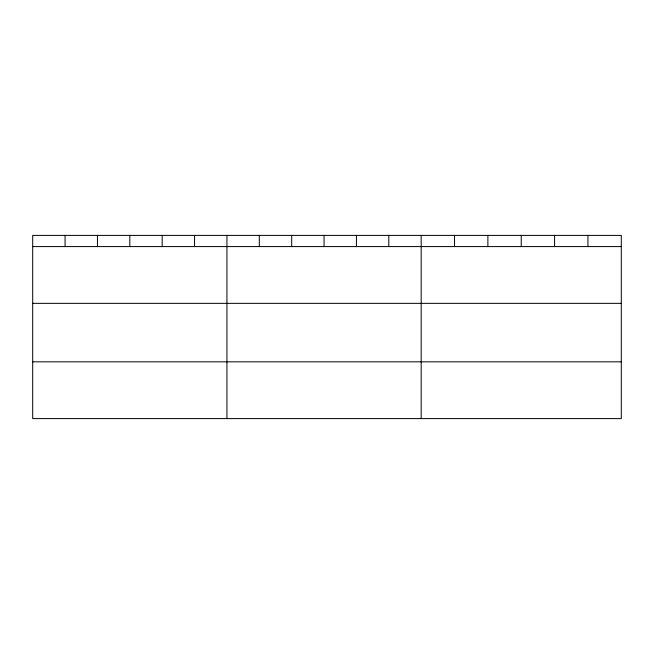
<?xml version="1.0" encoding="UTF-8"?>
<svg xmlns="http://www.w3.org/2000/svg" width="654" height="654" viewBox="0 0 654 654"><rect width="100%" height="100%" fill="white"/><g stroke="black" fill="none" stroke-linecap="round" stroke-linejoin="round"><path stroke-width="0.98" d="M621.3 303.35L621.3 235.399L32.7 235.399L32.7 418.601L621.3 418.601L621.3 303.35L32.7 303.35M32.7 246.583L621.3 246.583M32.7 361.834L621.3 361.834M587.946 235.399L587.946 246.583M554.592 235.399L554.592 246.583M521.238 235.399L521.238 246.583M487.884 235.399L487.884 246.583M454.53 235.399L454.53 246.583M421.176 235.399L421.176 418.601M388.803 235.399L388.803 246.583M356.43 235.399L356.43 246.583M324.057 235.399L324.057 246.583M291.684 235.399L291.684 246.583M259.311 235.399L259.311 246.583M226.938 235.399L226.938 418.601M194.565 235.399L194.565 246.583M162.192 235.399L162.192 246.583M129.819 235.399L129.819 246.583M97.446 235.399L97.446 246.583M65.073 235.399L65.073 246.583"/></g></svg>
